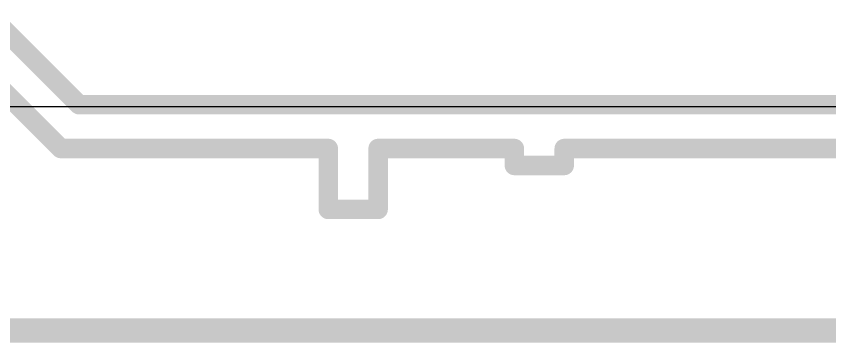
# Model space of a CAD drawing. Header units: inches. Extents: x -3 to 423, y -3 to 110.
# Drawn here: x 13.79 to 20.48, y 11.38 to 14.06 of the extents above; entities that cross this region are included whole.
import ezdxf

# ---------------------------------------------------------------- set-up
doc = ezdxf.new("R2010")
doc.units = ezdxf.units.IN
for name, color, linetype in [('Bottom Layer', 5, 'Continuous'), ('Mid Layer', 16, 'Continuous'), ('Top Layer', 1, 'Continuous')]:
    doc.layers.add(name, color=color, linetype=linetype)

msp = doc.modelspace()

# ---------------------------------------------------------------- linework, layer by layer
at = {"layer": 'Bottom Layer'}
msp.add_lwpolyline([(7.410000419999999, 11.4799999, 0.1999996, 0.1999996, 0), (22.96000234, 11.4799999, 0.1999996, 0.1999996, 0)], format="xyseb", dxfattribs=at)
at = {"layer": 'Mid Layer'}
msp.add_line((5.639998879999999, 13.31999876), (29.57999418, 13.31999876), dxfattribs=at)
at = {"layer": 'Top Layer'}
for points in [[(13.53000342, 14.10999972, 0.15999968, 0.15999968, 0), (14.3054451, 13.33455804, 0.15999968, 0.15999968, 0)], [(13.17000414, 13.9608814, 0.15999968, 0.15999968, 0), (14.0508863, 13.07999924, 0.15999968, 0.15999968, 0)], [(14.3054451, 13.33455804, 0.15999968, 0.15999968, 0), (21.3554437, 13.33455804, 0.15999968, 0.15999968, 0)], [(14.0508863, 13.07999924, 0.15999968, 0.15999968, 0), (14.05088884, 13.07999924, 0.15999968, 0.15999968, 0)], [(14.05088884, 13.07999924, 0.15999968, 0.15999968, 0), (14.15632932, 12.97455876, 0.15999968, 0.15999968, 0)], [(14.15632932, 12.97455876, 0.15999968, 0.15999968, 0), (14.5699988, 12.97455876, 0.15999968, 0.15999968, 0)], [(14.5699988, 12.97455876, 0.15999968, 0.15999968, 0), (15.739999, 12.97455876, 0.15999968, 0.15999968, 0)], [(15.739999, 12.97455876, 0.15999968, 0.15999968, 0), (15.94499732, 12.97455876, 0.15999968, 0.15999968, 0)], [(15.94499732, 12.97455876, 0.15999968, 0.15999968, 0), (16.3549965, 12.97455876, 0.15999968, 0.15999968, 0)], [(16.3549965, 12.47455468, 0.15999968, 0.15999968, 0), (16.3549965, 12.97455876, 0.15999968, 0.15999968, 0)], [(16.76499568, 12.97455876, 0.15999968, 0.15999968, 0), (17.17499486, 12.97455876, 0.15999968, 0.15999968, 0)], [(16.76499568, 12.47455468, 0.15999968, 0.15999968, 0), (16.76499568, 12.97455876, 0.15999968, 0.15999968, 0)], [(17.17499486, 12.97455876, 0.15999968, 0.15999968, 0), (17.27000102, 12.97455876, 0.15999968, 0.15999968, 0)], [(17.27000102, 12.97455876, 0.15999968, 0.15999968, 0), (17.47499934, 12.97455876, 0.15999968, 0.15999968, 0)], [(17.47499934, 12.97455876, 0.15999968, 0.15999968, 0), (17.88499852, 12.97455876, 0.15999968, 0.15999968, 0)], [(17.88499852, 12.83542772, 0.15999968, 0.15999968, 0), (17.88499852, 12.97455876, 0.15999968, 0.15999968, 0)], [(18.2949977, 12.97455876, 0.15999968, 0.15999968, 0), (18.68000074, 12.97455876, 0.15999968, 0.15999968, 0)], [(18.2949977, 12.83542772, 0.15999968, 0.15999968, 0), (18.2949977, 12.97455876, 0.15999968, 0.15999968, 0)], [(18.68000074, 12.97455876, 0.15999968, 0.15999968, 0), (21.50455948, 12.97455876, 0.15999968, 0.15999968, 0)], [(17.88499852, 12.83542772, 0.15999968, 0.15999968, 0), (18.2949977, 12.83542772, 0.15999968, 0.15999968, 0)], [(16.3549965, 12.47455468, 0.15999968, 0.15999968, 0), (16.76499568, 12.47455468, 0.15999968, 0.15999968, 0)]]:
    msp.add_lwpolyline(points, format="xyseb", dxfattribs=at)
for points in [[(14.26544518, 13.33455804, 0.07999983999999999, 0.07999983999999999, 1), (14.34544502, 13.33455804, 0.07999983999999999, 0.07999983999999999, 1)], [(14.26544518, 13.33455804, 0.07999983999999999, 0.07999983999999999, 1), (14.34544502, 13.33455804, 0.07999983999999999, 0.07999983999999999, 1)], [(14.01088638, 13.07999924, 0.07999983999999999, 0.07999983999999999, 1), (14.09088622, 13.07999924, 0.07999983999999999, 0.07999983999999999, 1)], [(14.01088638, 13.07999924, 0.07999983999999999, 0.07999983999999999, 1), (14.09088622, 13.07999924, 0.07999983999999999, 0.07999983999999999, 1)], [(14.01088892, 13.07999924, 0.07999983999999999, 0.07999983999999999, 1), (14.09088876, 13.07999924, 0.07999983999999999, 0.07999983999999999, 1)], [(14.01088892, 13.07999924, 0.07999983999999999, 0.07999983999999999, 1), (14.09088876, 13.07999924, 0.07999983999999999, 0.07999983999999999, 1)], [(14.1163294, 12.97455876, 0.07999983999999999, 0.07999983999999999, 1), (14.19632924, 12.97455876, 0.07999983999999999, 0.07999983999999999, 1)], [(14.1163294, 12.97455876, 0.07999983999999999, 0.07999983999999999, 1), (14.19632924, 12.97455876, 0.07999983999999999, 0.07999983999999999, 1)], [(14.52999888, 12.97455876, 0.07999983999999999, 0.07999983999999999, 1), (14.60999872, 12.97455876, 0.07999983999999999, 0.07999983999999999, 1)], [(14.52999888, 12.97455876, 0.07999983999999999, 0.07999983999999999, 1), (14.60999872, 12.97455876, 0.07999983999999999, 0.07999983999999999, 1)], [(15.69999908, 12.97455876, 0.07999983999999999, 0.07999983999999999, 1), (15.77999892, 12.97455876, 0.07999983999999999, 0.07999983999999999, 1)], [(15.69999908, 12.97455876, 0.07999983999999999, 0.07999983999999999, 1), (15.77999892, 12.97455876, 0.07999983999999999, 0.07999983999999999, 1)], [(15.9049974, 12.97455876, 0.07999983999999999, 0.07999983999999999, 1), (15.98499724, 12.97455876, 0.07999983999999999, 0.07999983999999999, 1)], [(15.9049974, 12.97455876, 0.07999983999999999, 0.07999983999999999, 1), (15.98499724, 12.97455876, 0.07999983999999999, 0.07999983999999999, 1)], [(16.31499658, 12.97455876, 0.07999983999999999, 0.07999983999999999, 1), (16.39499642, 12.97455876, 0.07999983999999999, 0.07999983999999999, 1)], [(16.31499658, 12.97455876, 0.07999983999999999, 0.07999983999999999, 1), (16.39499642, 12.97455876, 0.07999983999999999, 0.07999983999999999, 1)], [(16.72499576, 12.97455876, 0.07999983999999999, 0.07999983999999999, 1), (16.8049956, 12.97455876, 0.07999983999999999, 0.07999983999999999, 1)], [(16.72499576, 12.97455876, 0.07999983999999999, 0.07999983999999999, 1), (16.8049956, 12.97455876, 0.07999983999999999, 0.07999983999999999, 1)], [(17.13499494, 12.97455876, 0.07999983999999999, 0.07999983999999999, 1), (17.21499478, 12.97455876, 0.07999983999999999, 0.07999983999999999, 1)], [(17.13499494, 12.97455876, 0.07999983999999999, 0.07999983999999999, 1), (17.21499478, 12.97455876, 0.07999983999999999, 0.07999983999999999, 1)], [(17.2300011, 12.97455876, 0.07999983999999999, 0.07999983999999999, 1), (17.31000094, 12.97455876, 0.07999983999999999, 0.07999983999999999, 1)], [(17.2300011, 12.97455876, 0.07999983999999999, 0.07999983999999999, 1), (17.31000094, 12.97455876, 0.07999983999999999, 0.07999983999999999, 1)], [(17.43499942, 12.97455876, 0.07999983999999999, 0.07999983999999999, 1), (17.51499926, 12.97455876, 0.07999983999999999, 0.07999983999999999, 1)], [(17.43499942, 12.97455876, 0.07999983999999999, 0.07999983999999999, 1), (17.51499926, 12.97455876, 0.07999983999999999, 0.07999983999999999, 1)], [(17.8449986, 12.97455876, 0.07999983999999999, 0.07999983999999999, 1), (17.92499844, 12.97455876, 0.07999983999999999, 0.07999983999999999, 1)], [(17.8449986, 12.97455876, 0.07999983999999999, 0.07999983999999999, 1), (17.92499844, 12.97455876, 0.07999983999999999, 0.07999983999999999, 1)], [(18.25499778, 12.97455876, 0.07999983999999999, 0.07999983999999999, 1), (18.33499762, 12.97455876, 0.07999983999999999, 0.07999983999999999, 1)], [(18.25499778, 12.97455876, 0.07999983999999999, 0.07999983999999999, 1), (18.33499762, 12.97455876, 0.07999983999999999, 0.07999983999999999, 1)], [(18.64000082, 12.97455876, 0.07999983999999999, 0.07999983999999999, 1), (18.72000066, 12.97455876, 0.07999983999999999, 0.07999983999999999, 1)], [(18.64000082, 12.97455876, 0.07999983999999999, 0.07999983999999999, 1), (18.72000066, 12.97455876, 0.07999983999999999, 0.07999983999999999, 1)], [(17.8449986, 12.83542772, 0.07999983999999999, 0.07999983999999999, 1), (17.92499844, 12.83542772, 0.07999983999999999, 0.07999983999999999, 1)], [(17.8449986, 12.83542772, 0.07999983999999999, 0.07999983999999999, 1), (17.92499844, 12.83542772, 0.07999983999999999, 0.07999983999999999, 1)], [(18.25499778, 12.83542772, 0.07999983999999999, 0.07999983999999999, 1), (18.33499762, 12.83542772, 0.07999983999999999, 0.07999983999999999, 1)], [(18.25499778, 12.83542772, 0.07999983999999999, 0.07999983999999999, 1), (18.33499762, 12.83542772, 0.07999983999999999, 0.07999983999999999, 1)], [(16.31499658, 12.47455468, 0.07999983999999999, 0.07999983999999999, 1), (16.39499642, 12.47455468, 0.07999983999999999, 0.07999983999999999, 1)], [(16.31499658, 12.47455468, 0.07999983999999999, 0.07999983999999999, 1), (16.39499642, 12.47455468, 0.07999983999999999, 0.07999983999999999, 1)], [(16.72499576, 12.47455468, 0.07999983999999999, 0.07999983999999999, 1), (16.8049956, 12.47455468, 0.07999983999999999, 0.07999983999999999, 1)], [(16.72499576, 12.47455468, 0.07999983999999999, 0.07999983999999999, 1), (16.8049956, 12.47455468, 0.07999983999999999, 0.07999983999999999, 1)]]:
    msp.add_lwpolyline(points, format="xyseb", close=True, dxfattribs=at)

doc.saveas('drawing.dxf')
